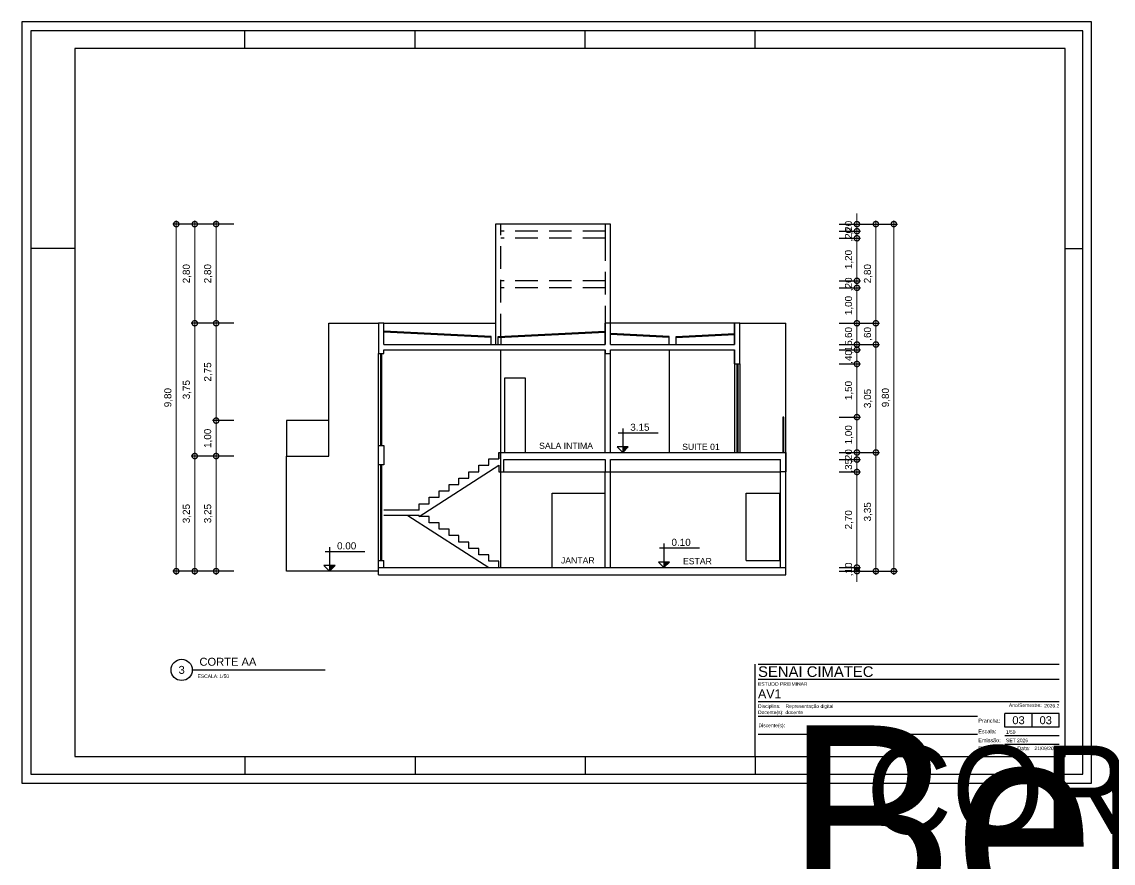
# Model space of a CAD drawing. Header units: metres. Extents: x -48 to 192, y -52 to 76.
# Drawn here: x 70.49 to 101.3, y 51.75 to 75.51 of the extents above; entities that cross this region are included whole.
import ezdxf
from ezdxf.enums import TextEntityAlignment as Align

# ---------------------------------------------------------------- set-up
doc = ezdxf.new("R2018")
doc.units = ezdxf.units.M
doc.header["$LTSCALE"] = 0.1
doc.linetypes.add('HIDDEN', pattern=[9.525, 6.35, -3.175])
doc.layers.add('0_MRG_AUX', color=7, linetype='Continuous', true_color=0xecbcd1, plot=False)
doc.layers.add('CAR_0', color=7, linetype='Continuous', true_color=0xff6b00, plot=False)
for name, color, linetype in [('ARQ_ALV CT', 5, 'Continuous'), ('ARQ_ALV VS', 2, 'Continuous'), ('ARQ_CONC CT', 6, 'Continuous'), ('ARQ_CONC VS', 2, 'Continuous'), ('ARQ_DIV', 3, 'Continuous'), ('ARQ_ESQ CT', 30, 'Continuous'), ('ARQ_ESQ VS', 2, 'Continuous'), ('ARQ_METAL CT', 2, 'Continuous'), ('ARQ_PROJ INF', 1, 'HIDDEN'), ('ARQ_TXT 01', 1, 'Continuous'), ('ARQ_VISTA 01', 1, 'Continuous'), ('CAR_LINHAS_CINZA', 8, 'Continuous'), ('CAR_LINHAS_DESTAQUE', 3, 'Continuous'), ('CAR_TEXTO_CINZA', 8, 'Continuous'), ('CAR_TEXTO_PRETO', 1, 'Continuous'), ('MRG_EXTERNA', 1, 'Continuous'), ('MRG_INTERNA', 2, 'Continuous'), ('SIMB_01', 1, 'Continuous'), ('SIMB_02', 2, 'Continuous'), ('SIMB_PREENCHIMENTO', 253, 'Continuous'), ('SIMB_TXT', 1, 'Continuous')]:
    doc.layers.add(name, color=color, linetype=linetype)
doc.layers.add('ARQ_COTA_AZUL', color=5, linetype='Continuous', lineweight=20, true_color=0x0000ff)
doc.styles.add('Annot_3.5mm', font='arial.ttf', dxfattribs={"height": 3.5})
doc.styles.add('Arial', font='arial.ttf')
doc.styles.add('cota', font='arial.ttf')
doc.styles.add('SIMB', font='arial.ttf')
doc.styles.get("Standard").update_dxf_attribs({"font": 'arial.ttf'})
doc.dimstyles.new('Info 01 - annot', dxfattribs={"dimtxt": 2, "dimasz": 3, "dimexe": 1, "dimexo": 1, "dimgap": 1, "dimtad": 1, "dimzin": 4, "dimtxsty": 'cota', "dimblk": 'DOTSMALL', "dimcen": 2, "dimdle": 1, "dimclrd": 256, "dimclre": 256, "dimclrt": 1, "dimazin": 2, "dimtfac": 0.09, "dimtix": 1, "dimtmove": 2, "dimatfit": 2, "dimfxl": 5, "dimfxlon": 1, "dimtolj": 1, "dimtzin": 4, "dimlwd": -1, "dimarcsym": 1})

# ---------------------------------------------------------------- blocks, each defined once
blk = doc.blocks.new('_DotSmall')
at = {"color": 0, "linetype": 'ByBlock', "const_width": 0.5}
blk.add_lwpolyline([(-0.0625, 0, 1), (0.0625, 0, 1)], format="xyb", close=True, dxfattribs=at)
blk = doc.blocks.new('*D210')
at = {"layer": 'ARQ_COTA_AZUL', "lineweight": -2, "transparency": 16777216}
for p, q in [((76.475, 63.252), (75.875, 63.252)), ((76.475, 60.002), (75.875, 60.002))]:
    blk.add_line(p, q, dxfattribs=at)
at = {"layer": 'ARQ_COTA_AZUL', "transparency": 16777216}
blk.add_line((75.975, 59.902), (75.975, 63.352), dxfattribs=at)
at = {"layer": 'ARQ_COTA_AZUL', "transparency": 16777216, "xscale": 0.3, "yscale": 0.3, "zscale": 0.3}
for p, rotation in [((75.975, 63.252), 90), ((75.975, 60.002), 270)]:
    blk.add_blockref('_DotSmall', p, dxfattribs=dict(at, rotation=rotation))
at = {"layer": 'ARQ_COTA_AZUL', "color": 1, "transparency": 16777216, "insert": (75.754, 61.627), "char_height": 0.2, "attachment_point": 5, "rotation": 90, "style": 'cota'}
blk.add_mtext('\\A1;3,25', dxfattribs=at)
blk = doc.blocks.new('*D211')
at = {"layer": 'ARQ_COTA_AZUL', "lineweight": -2, "transparency": 16777216}
for p, q in [((76.475, 64.252), (75.875, 64.252)), ((76.475, 63.252), (75.875, 63.252))]:
    blk.add_line(p, q, dxfattribs=at)
at = {"layer": 'ARQ_COTA_AZUL', "transparency": 16777216}
blk.add_line((75.975, 63.152), (75.975, 64.352), dxfattribs=at)
at = {"layer": 'ARQ_COTA_AZUL', "transparency": 16777216, "xscale": 0.3, "yscale": 0.3, "zscale": 0.3}
for p, rotation in [((75.975, 64.252), 90), ((75.975, 63.252), 270)]:
    blk.add_blockref('_DotSmall', p, dxfattribs=dict(at, rotation=rotation))
at = {"layer": 'ARQ_COTA_AZUL', "color": 1, "transparency": 16777216, "insert": (75.754, 63.752), "char_height": 0.2, "attachment_point": 5, "rotation": 90, "style": 'cota'}
blk.add_mtext('\\A1;1,00', dxfattribs=at)
blk = doc.blocks.new('*D212')
at = {"layer": 'ARQ_COTA_AZUL', "lineweight": -2, "transparency": 16777216}
for p, q in [((76.475, 67.002), (75.875, 67.002)), ((76.475, 64.252), (75.875, 64.252))]:
    blk.add_line(p, q, dxfattribs=at)
at = {"layer": 'ARQ_COTA_AZUL', "transparency": 16777216}
blk.add_line((75.975, 64.152), (75.975, 67.102), dxfattribs=at)
at = {"layer": 'ARQ_COTA_AZUL', "transparency": 16777216, "xscale": 0.3, "yscale": 0.3, "zscale": 0.3}
for p, rotation in [((75.975, 67.002), 90), ((75.975, 64.252), 270)]:
    blk.add_blockref('_DotSmall', p, dxfattribs=dict(at, rotation=rotation))
at = {"layer": 'ARQ_COTA_AZUL', "color": 1, "transparency": 16777216, "insert": (75.754, 65.627), "char_height": 0.2, "attachment_point": 5, "rotation": 90, "style": 'cota'}
blk.add_mtext('\\A1;2,75', dxfattribs=at)
blk = doc.blocks.new('*D213')
at = {"layer": 'ARQ_COTA_AZUL', "lineweight": -2, "transparency": 16777216}
for p, q in [((76.475, 69.802), (75.875, 69.802)), ((76.475, 67.002), (75.875, 67.002))]:
    blk.add_line(p, q, dxfattribs=at)
at = {"layer": 'ARQ_COTA_AZUL', "transparency": 16777216}
blk.add_line((75.975, 66.902), (75.975, 69.902), dxfattribs=at)
at = {"layer": 'ARQ_COTA_AZUL', "transparency": 16777216, "xscale": 0.3, "yscale": 0.3, "zscale": 0.3}
for p, rotation in [((75.975, 69.802), 90), ((75.975, 67.002), 270)]:
    blk.add_blockref('_DotSmall', p, dxfattribs=dict(at, rotation=rotation))
at = {"layer": 'ARQ_COTA_AZUL', "color": 1, "transparency": 16777216, "insert": (75.754, 68.402), "char_height": 0.2, "attachment_point": 5, "rotation": 90, "style": 'cota'}
blk.add_mtext('\\A1;2,80', dxfattribs=at)
blk = doc.blocks.new('*D214')
at = {"layer": 'ARQ_COTA_AZUL', "lineweight": -2, "transparency": 16777216}
for p, q in [((75.872, 63.252), (75.272, 63.252)), ((75.872, 60.002), (75.272, 60.002))]:
    blk.add_line(p, q, dxfattribs=at)
at = {"layer": 'ARQ_COTA_AZUL', "transparency": 16777216}
blk.add_line((75.372, 59.902), (75.372, 63.352), dxfattribs=at)
at = {"layer": 'ARQ_COTA_AZUL', "transparency": 16777216, "xscale": 0.3, "yscale": 0.3, "zscale": 0.3}
for p, rotation in [((75.372, 63.252), 90), ((75.372, 60.002), 270)]:
    blk.add_blockref('_DotSmall', p, dxfattribs=dict(at, rotation=rotation))
at = {"layer": 'ARQ_COTA_AZUL', "color": 1, "transparency": 16777216, "insert": (75.152, 61.627), "char_height": 0.2, "attachment_point": 5, "rotation": 90, "style": 'cota'}
blk.add_mtext('\\A1;3,25', dxfattribs=at)
blk = doc.blocks.new('*D215')
at = {"layer": 'ARQ_COTA_AZUL', "lineweight": -2, "transparency": 16777216}
for p, q in [((75.872, 67.002), (75.272, 67.002)), ((75.872, 63.252), (75.272, 63.252))]:
    blk.add_line(p, q, dxfattribs=at)
at = {"layer": 'ARQ_COTA_AZUL', "transparency": 16777216}
blk.add_line((75.372, 63.152), (75.372, 67.102), dxfattribs=at)
at = {"layer": 'ARQ_COTA_AZUL', "transparency": 16777216, "xscale": 0.3, "yscale": 0.3, "zscale": 0.3}
for p, rotation in [((75.372, 67.002), 90), ((75.372, 63.252), 270)]:
    blk.add_blockref('_DotSmall', p, dxfattribs=dict(at, rotation=rotation))
at = {"layer": 'ARQ_COTA_AZUL', "color": 1, "transparency": 16777216, "insert": (75.152, 65.127), "char_height": 0.2, "attachment_point": 5, "rotation": 90, "style": 'cota'}
blk.add_mtext('\\A1;3,75', dxfattribs=at)
blk = doc.blocks.new('*D216')
at = {"layer": 'ARQ_COTA_AZUL', "lineweight": -2, "transparency": 16777216}
for p, q in [((75.872, 69.802), (75.272, 69.802)), ((75.872, 67.002), (75.272, 67.002))]:
    blk.add_line(p, q, dxfattribs=at)
at = {"layer": 'ARQ_COTA_AZUL', "transparency": 16777216}
blk.add_line((75.372, 66.902), (75.372, 69.902), dxfattribs=at)
at = {"layer": 'ARQ_COTA_AZUL', "transparency": 16777216, "xscale": 0.3, "yscale": 0.3, "zscale": 0.3}
for p, rotation in [((75.372, 69.802), 90), ((75.372, 67.002), 270)]:
    blk.add_blockref('_DotSmall', p, dxfattribs=dict(at, rotation=rotation))
at = {"layer": 'ARQ_COTA_AZUL', "color": 1, "transparency": 16777216, "insert": (75.152, 68.402), "char_height": 0.2, "attachment_point": 5, "rotation": 90, "style": 'cota'}
blk.add_mtext('\\A1;2,80', dxfattribs=at)
blk = doc.blocks.new('*D217')
at = {"layer": 'ARQ_COTA_AZUL', "lineweight": -2, "transparency": 16777216}
for p, q in [((75.35, 69.802), (74.75, 69.802)), ((75.35, 60.002), (74.75, 60.002))]:
    blk.add_line(p, q, dxfattribs=at)
at = {"layer": 'ARQ_COTA_AZUL', "transparency": 16777216}
blk.add_line((74.85, 59.902), (74.85, 69.902), dxfattribs=at)
at = {"layer": 'ARQ_COTA_AZUL', "transparency": 16777216, "xscale": 0.3, "yscale": 0.3, "zscale": 0.3}
for p, rotation in [((74.85, 69.802), 90), ((74.85, 60.002), 270)]:
    blk.add_blockref('_DotSmall', p, dxfattribs=dict(at, rotation=rotation))
at = {"layer": 'ARQ_COTA_AZUL', "color": 1, "transparency": 16777216, "insert": (74.63, 64.902), "char_height": 0.2, "attachment_point": 5, "rotation": 90, "style": 'cota'}
blk.add_mtext('\\A1;9,80', dxfattribs=at)
blk = doc.blocks.new('*D218')
at = {"layer": 'ARQ_COTA_AZUL', "transparency": 16777216}
for p, q in [((94.064, 60.102), (94.064, 60.402)), ((94.064, 60.002), (94.064, 60.102)), ((94.064, 60.002), (94.064, 59.702))]:
    blk.add_line(p, q, dxfattribs=at)
at = {"layer": 'ARQ_COTA_AZUL', "lineweight": -2, "transparency": 16777216}
for p, q in [((93.564, 60.102), (94.164, 60.102)), ((93.564, 60.002), (94.164, 60.002))]:
    blk.add_line(p, q, dxfattribs=at)
at = {"layer": 'ARQ_COTA_AZUL', "transparency": 16777216, "xscale": 0.3, "yscale": 0.3, "zscale": 0.3}
for p, rotation in [((94.064, 60.102), 270), ((94.064, 60.002), 90)]:
    blk.add_blockref('_DotSmall', p, dxfattribs=dict(at, rotation=rotation))
at = {"layer": 'ARQ_COTA_AZUL', "color": 1, "transparency": 16777216, "insert": (93.844, 60.052), "char_height": 0.2, "attachment_point": 5, "rotation": 90, "style": 'cota'}
blk.add_mtext('\\A1;,10', dxfattribs=at)
blk = doc.blocks.new('*D219')
at = {"layer": 'ARQ_COTA_AZUL', "transparency": 16777216}
blk.add_line((94.064, 60.002), (94.064, 62.902), dxfattribs=at)
at = {"layer": 'ARQ_COTA_AZUL', "lineweight": -2, "transparency": 16777216}
for p, q in [((93.564, 62.802), (94.164, 62.802)), ((93.564, 60.102), (94.164, 60.102))]:
    blk.add_line(p, q, dxfattribs=at)
at = {"layer": 'ARQ_COTA_AZUL', "transparency": 16777216, "xscale": 0.3, "yscale": 0.3, "zscale": 0.3}
for p, rotation in [((94.064, 62.802), 90), ((94.064, 60.102), 270)]:
    blk.add_blockref('_DotSmall', p, dxfattribs=dict(at, rotation=rotation))
at = {"layer": 'ARQ_COTA_AZUL', "color": 1, "transparency": 16777216, "insert": (93.844, 61.452), "char_height": 0.2, "attachment_point": 5, "rotation": 90, "style": 'cota'}
blk.add_mtext('\\A1;2,70', dxfattribs=at)
blk = doc.blocks.new('*D220')
at = {"layer": 'ARQ_COTA_AZUL', "transparency": 16777216}
for p, q in [((94.064, 63.152), (94.064, 63.452)), ((94.064, 62.802), (94.064, 63.152)), ((94.064, 62.802), (94.064, 62.502))]:
    blk.add_line(p, q, dxfattribs=at)
at = {"layer": 'ARQ_COTA_AZUL', "lineweight": -2, "transparency": 16777216}
for p, q in [((93.564, 63.152), (94.164, 63.152)), ((93.564, 62.802), (94.164, 62.802))]:
    blk.add_line(p, q, dxfattribs=at)
at = {"layer": 'ARQ_COTA_AZUL', "transparency": 16777216, "xscale": 0.3, "yscale": 0.3, "zscale": 0.3}
for p, rotation in [((94.064, 63.152), 270), ((94.064, 62.802), 90)]:
    blk.add_blockref('_DotSmall', p, dxfattribs=dict(at, rotation=rotation))
at = {"layer": 'ARQ_COTA_AZUL', "color": 1, "transparency": 16777216, "insert": (93.844, 62.977), "char_height": 0.2, "attachment_point": 5, "rotation": 90, "style": 'cota'}
blk.add_mtext('\\A1;,35', dxfattribs=at)
blk = doc.blocks.new('*D221')
at = {"layer": 'ARQ_COTA_AZUL', "transparency": 16777216}
for p, q in [((94.064, 63.352), (94.064, 63.652)), ((94.064, 63.152), (94.064, 63.352)), ((94.064, 63.152), (94.064, 62.852))]:
    blk.add_line(p, q, dxfattribs=at)
at = {"layer": 'ARQ_COTA_AZUL', "lineweight": -2, "transparency": 16777216}
for p, q in [((93.564, 63.352), (94.164, 63.352)), ((93.564, 63.152), (94.164, 63.152))]:
    blk.add_line(p, q, dxfattribs=at)
at = {"layer": 'ARQ_COTA_AZUL', "transparency": 16777216, "xscale": 0.3, "yscale": 0.3, "zscale": 0.3}
for p, rotation in [((94.064, 63.352), 270), ((94.064, 63.152), 90)]:
    blk.add_blockref('_DotSmall', p, dxfattribs=dict(at, rotation=rotation))
at = {"layer": 'ARQ_COTA_AZUL', "color": 1, "transparency": 16777216, "insert": (93.844, 63.252), "char_height": 0.2, "attachment_point": 5, "rotation": 90, "style": 'cota'}
blk.add_mtext('\\A1;,20', dxfattribs=at)
blk = doc.blocks.new('*D222')
at = {"layer": 'ARQ_COTA_AZUL', "transparency": 16777216}
blk.add_line((94.064, 63.252), (94.064, 64.452), dxfattribs=at)
at = {"layer": 'ARQ_COTA_AZUL', "lineweight": -2, "transparency": 16777216}
for p, q in [((93.564, 64.352), (94.164, 64.352)), ((93.564, 63.352), (94.164, 63.352))]:
    blk.add_line(p, q, dxfattribs=at)
at = {"layer": 'ARQ_COTA_AZUL', "transparency": 16777216, "xscale": 0.3, "yscale": 0.3, "zscale": 0.3}
for p, rotation in [((94.064, 64.352), 90), ((94.064, 63.352), 270)]:
    blk.add_blockref('_DotSmall', p, dxfattribs=dict(at, rotation=rotation))
at = {"layer": 'ARQ_COTA_AZUL', "color": 1, "transparency": 16777216, "insert": (93.844, 63.852), "char_height": 0.2, "attachment_point": 5, "rotation": 90, "style": 'cota'}
blk.add_mtext('\\A1;1,00', dxfattribs=at)
blk = doc.blocks.new('*D223')
at = {"layer": 'ARQ_COTA_AZUL', "transparency": 16777216}
blk.add_line((94.064, 64.252), (94.064, 65.952), dxfattribs=at)
at = {"layer": 'ARQ_COTA_AZUL', "lineweight": -2, "transparency": 16777216}
for p, q in [((93.564, 65.852), (94.164, 65.852)), ((93.564, 64.352), (94.164, 64.352))]:
    blk.add_line(p, q, dxfattribs=at)
at = {"layer": 'ARQ_COTA_AZUL', "transparency": 16777216, "xscale": 0.3, "yscale": 0.3, "zscale": 0.3}
for p, rotation in [((94.064, 65.852), 90), ((94.064, 64.352), 270)]:
    blk.add_blockref('_DotSmall', p, dxfattribs=dict(at, rotation=rotation))
at = {"layer": 'ARQ_COTA_AZUL', "color": 1, "transparency": 16777216, "insert": (93.844, 65.102), "char_height": 0.2, "attachment_point": 5, "rotation": 90, "style": 'cota'}
blk.add_mtext('\\A1;1,50', dxfattribs=at)
blk = doc.blocks.new('*D224')
at = {"layer": 'ARQ_COTA_AZUL', "transparency": 16777216}
for p, q in [((94.064, 66.252), (94.064, 66.552)), ((94.064, 65.852), (94.064, 66.252)), ((94.064, 65.852), (94.064, 65.552))]:
    blk.add_line(p, q, dxfattribs=at)
at = {"layer": 'ARQ_COTA_AZUL', "lineweight": -2, "transparency": 16777216}
for p, q in [((93.564, 66.252), (94.164, 66.252)), ((93.564, 65.852), (94.164, 65.852))]:
    blk.add_line(p, q, dxfattribs=at)
at = {"layer": 'ARQ_COTA_AZUL', "transparency": 16777216, "xscale": 0.3, "yscale": 0.3, "zscale": 0.3}
for p, rotation in [((94.064, 66.252), 270), ((94.064, 65.852), 90)]:
    blk.add_blockref('_DotSmall', p, dxfattribs=dict(at, rotation=rotation))
at = {"layer": 'ARQ_COTA_AZUL', "color": 1, "transparency": 16777216, "insert": (93.844, 66.052), "char_height": 0.2, "attachment_point": 5, "rotation": 90, "style": 'cota'}
blk.add_mtext('\\A1;,40', dxfattribs=at)
blk = doc.blocks.new('*D225')
at = {"layer": 'ARQ_COTA_AZUL', "transparency": 16777216}
for p, q in [((94.064, 66.402), (94.064, 66.702)), ((94.064, 66.252), (94.064, 66.402)), ((94.064, 66.252), (94.064, 65.952))]:
    blk.add_line(p, q, dxfattribs=at)
at = {"layer": 'ARQ_COTA_AZUL', "lineweight": -2, "transparency": 16777216}
for p, q in [((93.564, 66.402), (94.164, 66.402)), ((93.564, 66.252), (94.164, 66.252))]:
    blk.add_line(p, q, dxfattribs=at)
at = {"layer": 'ARQ_COTA_AZUL', "transparency": 16777216, "xscale": 0.3, "yscale": 0.3, "zscale": 0.3}
for p, rotation in [((94.064, 66.402), 270), ((94.064, 66.252), 90)]:
    blk.add_blockref('_DotSmall', p, dxfattribs=dict(at, rotation=rotation))
at = {"layer": 'ARQ_COTA_AZUL', "color": 1, "transparency": 16777216, "insert": (93.844, 66.327), "char_height": 0.2, "attachment_point": 5, "rotation": 90, "style": 'cota'}
blk.add_mtext('\\A1;,15', dxfattribs=at)
blk = doc.blocks.new('*D226')
at = {"layer": 'ARQ_COTA_AZUL', "lineweight": -2, "transparency": 16777216}
for p, q in [((93.564, 67.002), (94.164, 67.002)), ((93.564, 66.402), (94.164, 66.402))]:
    blk.add_line(p, q, dxfattribs=at)
at = {"layer": 'ARQ_COTA_AZUL', "transparency": 16777216}
blk.add_line((94.064, 66.302), (94.064, 67.102), dxfattribs=at)
at = {"layer": 'ARQ_COTA_AZUL', "transparency": 16777216, "xscale": 0.3, "yscale": 0.3, "zscale": 0.3}
for p, rotation in [((94.064, 67.002), 90), ((94.064, 66.402), 270)]:
    blk.add_blockref('_DotSmall', p, dxfattribs=dict(at, rotation=rotation))
at = {"layer": 'ARQ_COTA_AZUL', "color": 1, "transparency": 16777216, "insert": (93.844, 66.702), "char_height": 0.2, "attachment_point": 5, "rotation": 90, "style": 'cota'}
blk.add_mtext('\\A1;,60', dxfattribs=at)
blk = doc.blocks.new('*D227')
at = {"layer": 'ARQ_COTA_AZUL', "transparency": 16777216}
blk.add_line((94.064, 66.902), (94.064, 68.102), dxfattribs=at)
at = {"layer": 'ARQ_COTA_AZUL', "lineweight": -2, "transparency": 16777216}
for p, q in [((93.564, 68.002), (94.164, 68.002)), ((93.564, 67.002), (94.164, 67.002))]:
    blk.add_line(p, q, dxfattribs=at)
at = {"layer": 'ARQ_COTA_AZUL', "transparency": 16777216, "xscale": 0.3, "yscale": 0.3, "zscale": 0.3}
for p, rotation in [((94.064, 68.002), 90), ((94.064, 67.002), 270)]:
    blk.add_blockref('_DotSmall', p, dxfattribs=dict(at, rotation=rotation))
at = {"layer": 'ARQ_COTA_AZUL', "color": 1, "transparency": 16777216, "insert": (93.844, 67.502), "char_height": 0.2, "attachment_point": 5, "rotation": 90, "style": 'cota'}
blk.add_mtext('\\A1;1,00', dxfattribs=at)
blk = doc.blocks.new('*D228')
at = {"layer": 'ARQ_COTA_AZUL', "transparency": 16777216}
for p, q in [((94.064, 68.202), (94.064, 68.502)), ((94.064, 68.002), (94.064, 68.202)), ((94.064, 68.002), (94.064, 67.702))]:
    blk.add_line(p, q, dxfattribs=at)
at = {"layer": 'ARQ_COTA_AZUL', "lineweight": -2, "transparency": 16777216}
for p, q in [((93.564, 68.202), (94.164, 68.202)), ((93.564, 68.002), (94.164, 68.002))]:
    blk.add_line(p, q, dxfattribs=at)
at = {"layer": 'ARQ_COTA_AZUL', "transparency": 16777216, "xscale": 0.3, "yscale": 0.3, "zscale": 0.3}
for p, rotation in [((94.064, 68.202), 270), ((94.064, 68.002), 90)]:
    blk.add_blockref('_DotSmall', p, dxfattribs=dict(at, rotation=rotation))
at = {"layer": 'ARQ_COTA_AZUL', "color": 1, "transparency": 16777216, "insert": (93.844, 68.102), "char_height": 0.2, "attachment_point": 5, "rotation": 90, "style": 'cota'}
blk.add_mtext('\\A1;,20', dxfattribs=at)
blk = doc.blocks.new('*D229')
at = {"layer": 'ARQ_COTA_AZUL', "lineweight": -2, "transparency": 16777216}
for p, q in [((93.564, 69.402), (94.164, 69.402)), ((93.564, 68.202), (94.164, 68.202))]:
    blk.add_line(p, q, dxfattribs=at)
at = {"layer": 'ARQ_COTA_AZUL', "transparency": 16777216}
blk.add_line((94.064, 68.102), (94.064, 69.502), dxfattribs=at)
at = {"layer": 'ARQ_COTA_AZUL', "transparency": 16777216, "xscale": 0.3, "yscale": 0.3, "zscale": 0.3}
for p, rotation in [((94.064, 69.402), 90), ((94.064, 68.202), 270)]:
    blk.add_blockref('_DotSmall', p, dxfattribs=dict(at, rotation=rotation))
at = {"layer": 'ARQ_COTA_AZUL', "color": 1, "transparency": 16777216, "insert": (93.844, 68.802), "char_height": 0.2, "attachment_point": 5, "rotation": 90, "style": 'cota'}
blk.add_mtext('\\A1;1,20', dxfattribs=at)
blk = doc.blocks.new('*D230')
at = {"layer": 'ARQ_COTA_AZUL', "transparency": 16777216}
for p, q in [((94.064, 69.602), (94.064, 69.902)), ((94.064, 69.402), (94.064, 69.602)), ((94.064, 69.402), (94.064, 69.102))]:
    blk.add_line(p, q, dxfattribs=at)
at = {"layer": 'ARQ_COTA_AZUL', "lineweight": -2, "transparency": 16777216}
for p, q in [((93.564, 69.602), (94.164, 69.602)), ((93.564, 69.402), (94.164, 69.402))]:
    blk.add_line(p, q, dxfattribs=at)
at = {"layer": 'ARQ_COTA_AZUL', "transparency": 16777216, "xscale": 0.3, "yscale": 0.3, "zscale": 0.3}
for p, rotation in [((94.064, 69.602), 270), ((94.064, 69.402), 90)]:
    blk.add_blockref('_DotSmall', p, dxfattribs=dict(at, rotation=rotation))
at = {"layer": 'ARQ_COTA_AZUL', "color": 1, "transparency": 16777216, "insert": (93.844, 69.502), "char_height": 0.2, "attachment_point": 5, "rotation": 90, "style": 'cota'}
blk.add_mtext('\\A1;,20', dxfattribs=at)
blk = doc.blocks.new('*D231')
at = {"layer": 'ARQ_COTA_AZUL', "transparency": 16777216}
for p, q in [((94.064, 69.802), (94.064, 70.102)), ((94.064, 69.602), (94.064, 69.802)), ((94.064, 69.602), (94.064, 69.302))]:
    blk.add_line(p, q, dxfattribs=at)
at = {"layer": 'ARQ_COTA_AZUL', "lineweight": -2, "transparency": 16777216}
for p, q in [((93.564, 69.802), (94.164, 69.802)), ((93.564, 69.602), (94.164, 69.602))]:
    blk.add_line(p, q, dxfattribs=at)
at = {"layer": 'ARQ_COTA_AZUL', "transparency": 16777216, "xscale": 0.3, "yscale": 0.3, "zscale": 0.3}
for p, rotation in [((94.064, 69.802), 270), ((94.064, 69.602), 90)]:
    blk.add_blockref('_DotSmall', p, dxfattribs=dict(at, rotation=rotation))
at = {"layer": 'ARQ_COTA_AZUL', "color": 1, "transparency": 16777216, "insert": (93.844, 69.702), "char_height": 0.2, "attachment_point": 5, "rotation": 90, "style": 'cota'}
blk.add_mtext('\\A1;,20', dxfattribs=at)
blk = doc.blocks.new('*D232')
at = {"layer": 'ARQ_COTA_AZUL', "lineweight": -2, "transparency": 16777216}
for p, q in [((94.099, 63.352), (94.699, 63.352)), ((94.099, 60.002), (94.699, 60.002))]:
    blk.add_line(p, q, dxfattribs=at)
at = {"layer": 'ARQ_COTA_AZUL', "transparency": 16777216}
blk.add_line((94.599, 59.902), (94.599, 63.452), dxfattribs=at)
at = {"layer": 'ARQ_COTA_AZUL', "transparency": 16777216, "xscale": 0.3, "yscale": 0.3, "zscale": 0.3}
for p, rotation in [((94.599, 63.352), 90), ((94.599, 60.002), 270)]:
    blk.add_blockref('_DotSmall', p, dxfattribs=dict(at, rotation=rotation))
at = {"layer": 'ARQ_COTA_AZUL', "color": 1, "transparency": 16777216, "insert": (94.379, 61.677), "char_height": 0.2, "attachment_point": 5, "rotation": 90, "style": 'cota'}
blk.add_mtext('\\A1;3,35', dxfattribs=at)
blk = doc.blocks.new('*D233')
at = {"layer": 'ARQ_COTA_AZUL', "lineweight": -2, "transparency": 16777216}
for p, q in [((94.099, 66.402), (94.699, 66.402)), ((94.099, 63.352), (94.699, 63.352))]:
    blk.add_line(p, q, dxfattribs=at)
at = {"layer": 'ARQ_COTA_AZUL', "transparency": 16777216}
blk.add_line((94.599, 63.252), (94.599, 66.502), dxfattribs=at)
at = {"layer": 'ARQ_COTA_AZUL', "transparency": 16777216, "xscale": 0.3, "yscale": 0.3, "zscale": 0.3}
for p, rotation in [((94.599, 66.402), 90), ((94.599, 63.352), 270)]:
    blk.add_blockref('_DotSmall', p, dxfattribs=dict(at, rotation=rotation))
at = {"layer": 'ARQ_COTA_AZUL', "color": 1, "transparency": 16777216, "insert": (94.379, 64.877), "char_height": 0.2, "attachment_point": 5, "rotation": 90, "style": 'cota'}
blk.add_mtext('\\A1;3,05', dxfattribs=at)
blk = doc.blocks.new('*D234')
at = {"layer": 'ARQ_COTA_AZUL', "lineweight": -2, "transparency": 16777216}
for p, q in [((94.099, 67.002), (94.699, 67.002)), ((94.099, 66.402), (94.699, 66.402))]:
    blk.add_line(p, q, dxfattribs=at)
at = {"layer": 'ARQ_COTA_AZUL', "transparency": 16777216}
blk.add_line((94.599, 66.302), (94.599, 67.102), dxfattribs=at)
at = {"layer": 'ARQ_COTA_AZUL', "transparency": 16777216, "xscale": 0.3, "yscale": 0.3, "zscale": 0.3}
for p, rotation in [((94.599, 67.002), 90), ((94.599, 66.402), 270)]:
    blk.add_blockref('_DotSmall', p, dxfattribs=dict(at, rotation=rotation))
at = {"layer": 'ARQ_COTA_AZUL', "color": 1, "transparency": 16777216, "insert": (94.379, 66.702), "char_height": 0.2, "attachment_point": 5, "rotation": 90, "style": 'cota'}
blk.add_mtext('\\A1;,60', dxfattribs=at)
blk = doc.blocks.new('*D235')
at = {"layer": 'ARQ_COTA_AZUL', "lineweight": -2, "transparency": 16777216}
for p, q in [((94.099, 69.802), (94.699, 69.802)), ((94.099, 67.002), (94.699, 67.002))]:
    blk.add_line(p, q, dxfattribs=at)
at = {"layer": 'ARQ_COTA_AZUL', "transparency": 16777216}
blk.add_line((94.599, 66.902), (94.599, 69.902), dxfattribs=at)
at = {"layer": 'ARQ_COTA_AZUL', "transparency": 16777216, "xscale": 0.3, "yscale": 0.3, "zscale": 0.3}
for p, rotation in [((94.599, 69.802), 90), ((94.599, 67.002), 270)]:
    blk.add_blockref('_DotSmall', p, dxfattribs=dict(at, rotation=rotation))
at = {"layer": 'ARQ_COTA_AZUL', "color": 1, "transparency": 16777216, "insert": (94.379, 68.402), "char_height": 0.2, "attachment_point": 5, "rotation": 90, "style": 'cota'}
blk.add_mtext('\\A1;2,80', dxfattribs=at)
blk = doc.blocks.new('*D236')
at = {"layer": 'ARQ_COTA_AZUL', "lineweight": -2, "transparency": 16777216}
for p, q in [((94.606, 69.802), (95.206, 69.802)), ((94.606, 60.002), (95.206, 60.002))]:
    blk.add_line(p, q, dxfattribs=at)
at = {"layer": 'ARQ_COTA_AZUL', "transparency": 16777216}
blk.add_line((95.106, 59.902), (95.106, 69.902), dxfattribs=at)
at = {"layer": 'ARQ_COTA_AZUL', "transparency": 16777216, "xscale": 0.3, "yscale": 0.3, "zscale": 0.3}
for p, rotation in [((95.106, 69.802), 90), ((95.106, 60.002), 270)]:
    blk.add_blockref('_DotSmall', p, dxfattribs=dict(at, rotation=rotation))
at = {"layer": 'ARQ_COTA_AZUL', "color": 1, "transparency": 16777216, "insert": (94.886, 64.902), "char_height": 0.2, "attachment_point": 5, "rotation": 90, "style": 'cota'}
blk.add_mtext('\\A1;9,80', dxfattribs=at)
blk = doc.blocks.new('nivel_CT_A_D')
at = {"layer": 'SIMB_PREENCHIMENTO', "transparency": 33554587}
h = blk.add_hatch(color=256, dxfattribs=at)
h.dxf.hatch_style = 1
h.paths.add_polyline_path([(1.56, 1.56), (0, 1.56), (0, 0)])
at = {"layer": 'SIMB_01'}
for p, q in [((0, 6.81), (0, 0)), ((-1.25, 5.56), (10, 5.56))]:
    blk.add_line(p, q, dxfattribs=at)
blk.add_lwpolyline([(-1.56, 1.56), (0, 0), (1.56, 1.56), (-1.56, 1.56)], dxfattribs=at)
at = {"layer": 'SIMB_TXT', "style": 'SIMB'}
blk.add_attdef('00,00', (2.12, 6.14), '', height=2, dxfattribs=at)
blk = doc.blocks.new('FORMATO_A2mmD')
at = {"layer": '0_MRG_AUX'}
blk.add_lwpolyline([(5, -5), (5, 425), (-599, 425), (-599, -5)], close=True, dxfattribs=at)
at = {"layer": 'MRG_EXTERNA'}
blk.add_lwpolyline([(0, 0), (0, 420), (-594, 420), (-594, 0)], close=True, dxfattribs=at)
at = {"layer": 'MRG_INTERNA'}
for p, q in [((-473, 410), (-473, 420)), ((-377, 410), (-377, 420)), ((-377, 410), (-377, 420)), ((-281, 410), (-281, 420)), ((-185, 410), (-185, 420)), ((-185, 410), (-185, 420)), ((-569, 297), (-594, 297)), ((-10, 297), (0, 297)), ((-473, 10), (-473, 0)), ((-377, 10), (-377, 0)), ((-377, 10), (-377, 0)), ((-281, 10), (-281, 0)), ((-185, 10), (-185, 0)), ((-185, 10), (-185, 0))]:
    blk.add_line(p, q, dxfattribs=at)
blk.add_lwpolyline([(-569, 410), (-569, 10), (-10, 10), (-10, 410)], close=True, dxfattribs=at)
blk = doc.blocks.new('carimbo')
at = {"layer": 'CAR_0'}
for p, q in [((-0.175, 0), (-0.175, 0.05225)), ((0, 0), (0, 0.05225)), ((-0.175, 0), (0, 0))]:
    blk.add_line(p, q, dxfattribs=at)
at = {"layer": 'CAR_LINHAS_CINZA'}
for p, q in [((-0.17336, 0.05225), (-0.00329, 0.05225)), ((-0.17336, 0.04375), (-0.00329, 0.04375)), ((-0.00329, 0.031), (-0.17336, 0.031)), ((-0.04936, 0.02275), (-0.17336, 0.02275)), ((-0.04936, 0.0125), (-0.17336, 0.0125))]:
    blk.add_line(p, q, dxfattribs=at)
at = {"layer": 'CAR_LINHAS_DESTAQUE'}
for p, q in [((-0.00329, 0.02443), (-0.03396, 0.02443)), ((-0.03396, 0.01665), (-0.03396, 0.02443)), ((-0.01862, 0.01665), (-0.01862, 0.02443)), ((-0.00329, 0.01665), (-0.00329, 0.02443)), ((-0.00329, 0.01665), (-0.03396, 0.01665))]:
    blk.add_line(p, q, dxfattribs=at)
at = {"layer": 'CAR_TEXTO_CINZA'}
for p, q in [((-0.00329, 0.01165), (-0.03396, 0.01165)), ((-0.00329, 0.00685), (-0.03396, 0.00685))]:
    blk.add_line(p, q, dxfattribs=at)
at = {"layer": 'CAR_TEXTO_CINZA', "style": 'Arial'}
for s, height, p in [('Disciplina:', 0.002, (-0.17336, 0.0275)), ('Docente(s):', 0.002, (-0.17336, 0.024)), ('Ano/Semestre:', 0.002, (-0.03171, 0.02803)), ('Prancha: ', 0.0022, (-0.049, 0.01921)), ('Escala:', 0.0022, (-0.049, 0.01315)), ('Emissão:', 0.0022, (-0.049, 0.00815)), ('Revisão: ', 0.0022, (-0.049, 0.00365)), ('Data:', 0.0022, (-0.02701, 0.00365))]:
    blk.add_text(s, height=height, dxfattribs=at).set_placement(p)
blk.add_text('Discente(s):', height=0.002, dxfattribs=at).set_placement((-0.17305, 0.01762), align=Align.MIDDLE_LEFT)
at = {"layer": 'CAR_TEXTO_CINZA', "style": 'Arial', "flags": 8}
blk.add_attdef('FASE', (-0.17336, 0.04), '', height=0.002, dxfattribs=at)
blk.add_attdef('A/S', text='', height=0.002, dxfattribs=at).set_placement((-0.00329, 0.02776), align=Align.RIGHT)
at = {"layer": 'CAR_TEXTO_PRETO', "lineweight": 30, "flags": 104}
blk.add_attdef('TITULO_01', text='', height=0.003, dxfattribs=at).set_placement((-0.11218, 0.00625), align=Align.MIDDLE_CENTER)
at = {"layer": 'CAR_TEXTO_PRETO', "linetype": 'Continuous', "style": 'Arial', "flags": 8}
for tag, p, height in [('IES-CURSO', (-0.17336, 0.045), 0.006), ('NOME', (-0.17336, 0.033), 0.005)]:
    blk.add_attdef(tag, p, '', height=height, dxfattribs=at)
at = {"layer": 'CAR_TEXTO_PRETO', "style": 'Arial', "flags": 8}
for tag, p in [('DOCENTE', (-0.15788, 0.024)), ('DISCIPLINA', (-0.15782, 0.0275)), ('DATAEMISSÃO', (-0.03335, 0.00815)), ('REVN', (-0.03563, 0.00379))]:
    blk.add_attdef(tag, p, '', height=0.002, dxfattribs=at)
at = {"layer": 'CAR_TEXTO_PRETO', "lineweight": 30, "flags": 104}
blk.add_attdef('DISCENTE', text='', height=0.002, dxfattribs=at).set_placement((-0.15757, 0.01762), align=Align.MIDDLE_LEFT)
at = {"layer": 'CAR_TEXTO_PRETO', "style": 'Arial', "flags": 8}
for tag, p in [('NUM', (-0.02629, 0.02054)), ('TOT', (-0.01095, 0.02054))]:
    blk.add_attdef(tag, text='', height=0.0045, dxfattribs=at).set_placement(p, align=Align.MIDDLE_CENTER)
at = {"layer": 'CAR_TEXTO_PRETO', "style": 'Arial'}
blk.add_attdef('ESCALA', (-0.03346, 0.01285), '', height=0.002, dxfattribs=at)
at = {"layer": 'CAR_TEXTO_PRETO', "style": 'Arial', "flags": 8}
blk.add_attdef('REVDATA', text='', height=0.002, dxfattribs=at).set_placement((-0.00337, 0.00365), align=Align.RIGHT)
blk = doc.blocks.new('TITULO')
at = {"layer": 'SIMB_02'}
blk.add_line((6, 0), (81, 0), dxfattribs=at)
blk.add_circle((0, 0), 6, dxfattribs=at)
at = {"layer": 'SIMB_TXT', "style": 'SIMB'}
blk.add_text('ESCALA:', height=2, dxfattribs=at).set_placement((8.94, -4.58))
blk.add_attdef('TITULO_DO_DESENHO', text='', height=4.5, dxfattribs=at).set_placement((10.02, 1), align=Align.BOTTOM_LEFT)
blk.add_attdef('NUM', text='', height=4.5, dxfattribs=at).set_placement((0, 0), align=Align.MIDDLE_CENTER)
blk.add_attdef('ESCALA', (21.3, -4.58), '', height=2, dxfattribs=at)

msp = doc.modelspace()

# ---------------------------------------------------------------- linework, layer by layer
at = {"layer": 'ARQ_ALV CT'}
for p, q in [((87.111, 66.402), (87.111, 69.802)), ((86.961, 66.402), (86.961, 67.002)), ((86.961, 63.352), (86.961, 66.252)), ((87.111, 63.352), (87.111, 66.252)), ((92.061, 60.102), (92.061, 63.352)), ((91.911, 60.102), (91.911, 63.152)), ((86.961, 60.102), (86.961, 62.802)), ((87.111, 60.102), (87.111, 62.802)), ((80.561, 60.102), (80.561, 60.302)), ((80.561, 60.102), (80.561, 60.302)), ((80.561, 60.302), (80.711, 60.302)), ((80.711, 60.102), (80.711, 60.302))]:
    msp.add_line(p, q, dxfattribs=at)
at = {"layer": 'ARQ_ALV VS'}
for p, q in [((86.961, 69.802), (83.861, 69.802)), ((83.861, 69.802), (83.861, 66.402)), ((87.111, 69.802), (86.961, 69.802)), ((87.111, 67.002), (87.111, 69.802)), ((79.161, 64.252), (79.161, 67.002)), ((79.161, 67.002), (80.561, 67.002)), ((80.711, 67.002), (83.861, 67.002)), ((90.611, 67.002), (87.111, 67.002)), ((90.761, 67.002), (92.061, 67.002)), ((92.061, 63.352), (92.061, 67.002)), ((84.711, 65.452), (84.111, 65.452)), ((84.111, 65.452), (84.111, 63.352)), ((84.711, 63.352), (84.711, 65.452)), ((79.161, 63.252), (79.161, 64.252)), ((77.961, 60.002), (77.961, 63.252)), ((77.961, 63.252), (79.161, 63.252)), ((85.461, 62.202), (86.961, 62.202)), ((85.461, 60.102), (85.461, 62.202))]:
    msp.add_line(p, q, dxfattribs=at)
at = {"layer": 'ARQ_CONC CT'}
for p, q in [((80.561, 67.002), (80.561, 66.402)), ((80.711, 67.002), (80.561, 67.002)), ((80.711, 66.402), (80.711, 67.002)), ((87.111, 67.002), (86.961, 67.002)), ((86.961, 67.002), (86.961, 66.402)), ((87.111, 66.402), (87.111, 67.002)), ((90.611, 66.402), (90.611, 67.002)), ((90.761, 67.002), (90.611, 67.002)), ((90.611, 67.002), (90.611, 66.402)), ((90.761, 65.852), (90.761, 67.002)), ((90.761, 65.852), (90.761, 67.002)), ((84.011, 66.606), (84.011, 66.636)), ((84.011, 66.636), (84.011, 66.606)), ((80.561, 66.402), (80.561, 66.252)), ((80.561, 66.252), (80.561, 66.152)), ((80.711, 66.402), (86.961, 66.402)), ((80.711, 66.252), (86.961, 66.252)), ((80.711, 66.152), (80.711, 66.252)), ((84.011, 63.352), (84.011, 66.252)), ((84.011, 60.102), (84.011, 66.252)), ((86.961, 66.252), (86.961, 66.152)), ((87.111, 66.402), (90.611, 66.402)), ((87.111, 66.252), (90.611, 66.252)), ((87.111, 66.152), (87.111, 66.252)), ((88.761, 66.252), (88.761, 63.352)), ((90.611, 65.852), (90.611, 66.252)), ((90.611, 66.252), (90.611, 65.852)), ((80.561, 66.152), (80.711, 66.152)), ((86.961, 66.152), (87.111, 66.152)), ((90.611, 65.852), (90.761, 65.852)), ((80.561, 63.552), (80.711, 63.554)), ((80.561, 63.002), (80.561, 63.552)), ((80.711, 63.554), (80.711, 63.002)), ((83.671, 62.991), (83.671, 63.171)), ((83.671, 63.171), (83.951, 63.171)), ((83.951, 63.171), (83.951, 63.352)), ((83.951, 63.352), (84.231, 63.352)), ((83.951, 63.352), (83.951, 63.171)), ((84.032, 63.352), (92.061, 63.352)), ((84.111, 63.352), (84.711, 63.352)), ((92.061, 63.352), (92.061, 62.802)), ((80.711, 63.002), (80.561, 63.002)), ((81.711, 61.548), (83.951, 62.993)), ((83.391, 62.81), (83.391, 62.991)), ((83.391, 62.991), (83.671, 62.991)), ((83.951, 62.993), (83.951, 62.802)), ((84.101, 63.152), (86.961, 63.152)), ((84.101, 62.802), (84.101, 63.152)), ((86.961, 63.152), (86.961, 62.802)), ((87.111, 63.152), (91.911, 63.152)), ((87.111, 62.802), (87.111, 63.152)), ((91.911, 62.802), (91.911, 63.152)), ((82.831, 62.449), (82.831, 62.63)), ((82.831, 62.63), (83.111, 62.63)), ((83.111, 62.63), (83.111, 62.81)), ((83.111, 62.81), (83.391, 62.81)), ((83.951, 62.802), (84.101, 62.802)), ((84.011, 60.102), (84.011, 62.802)), ((86.961, 62.802), (87.111, 62.802)), ((92.061, 62.802), (91.911, 62.802)), ((82.271, 62.088), (82.271, 62.268)), ((82.271, 62.268), (82.551, 62.268)), ((82.551, 62.268), (82.551, 62.449)), ((82.551, 62.449), (82.831, 62.449)), ((81.991, 61.907), (81.991, 62.088)), ((81.991, 62.088), (82.271, 62.088)), ((90.936, 62.202), (91.811, 62.202)), ((81.711, 61.727), (80.711, 61.727)), ((81.711, 61.727), (81.711, 61.907)), ((81.711, 61.907), (81.991, 61.907)), ((81.711, 61.577), (80.711, 61.577)), ((81.711, 61.546), (81.711, 61.577)), ((80.561, 60.102), (92.061, 60.102)), ((80.561, 59.902), (80.561, 60.102)), ((92.061, 59.902), (92.061, 60.102)), ((92.061, 60.002), (92.061, 60.102)), ((80.561, 60.002), (77.961, 60.002)), ((80.561, 59.902), (92.061, 59.902))]:
    msp.add_line(p, q, dxfattribs=at)
at = {"layer": 'ARQ_CONC VS'}
for p, q in [((92.001, 64.352), (91.971, 64.352)), ((91.971, 64.352), (91.971, 63.352)), ((92.001, 63.352), (92.001, 64.352)), ((90.936, 60.302), (90.936, 62.202)), ((91.886, 60.302), (91.886, 62.202)), ((81.387, 61.577), (83.674, 60.102)), ((81.991, 61.546), (81.711, 61.546)), ((81.991, 61.366), (81.991, 61.546)), ((82.271, 61.366), (81.991, 61.366)), ((82.271, 61.185), (82.271, 61.366)), ((82.551, 61.185), (82.271, 61.185)), ((82.551, 61.005), (82.551, 61.185)), ((82.831, 61.005), (82.551, 61.005)), ((82.831, 60.824), (82.831, 61.005)), ((83.111, 60.824), (82.831, 60.824)), ((83.111, 60.643), (83.111, 60.824)), ((83.391, 60.643), (83.111, 60.643)), ((83.391, 60.463), (83.391, 60.643)), ((83.671, 60.463), (83.391, 60.463)), ((83.671, 60.282), (83.671, 60.463)), ((83.951, 60.282), (83.671, 60.282)), ((83.951, 60.102), (83.951, 60.282))]:
    msp.add_line(p, q, dxfattribs=at)
at = {"layer": 'ARQ_DIV'}
for p, q in [((84.101, 62.802), (86.961, 62.802)), ((87.111, 62.802), (91.911, 62.802))]:
    msp.add_line(p, q, dxfattribs=at)
at = {"layer": 'ARQ_ESQ CT'}
for p, q in [((80.621, 63.552), (80.621, 66.152)), ((80.651, 63.554), (80.651, 66.152)), ((90.671, 65.852), (90.671, 63.352)), ((90.701, 65.852), (90.701, 63.352)), ((80.621, 60.302), (80.621, 63.002)), ((80.651, 60.302), (80.651, 63.002))]:
    msp.add_line(p, q, dxfattribs=at)
at = {"layer": 'ARQ_ESQ VS'}
for p, q in [((80.561, 63.552), (80.561, 66.152)), ((90.611, 65.852), (90.611, 63.352)), ((90.761, 65.852), (90.761, 63.352)), ((80.561, 60.302), (80.561, 63.002)), ((90.936, 62.202), (91.886, 62.202)), ((90.936, 60.302), (91.886, 60.302))]:
    msp.add_line(p, q, dxfattribs=at)
at = {"layer": 'ARQ_METAL CT'}
for p, q in [((83.736, 66.602), (80.711, 66.753)), ((83.736, 66.632), (80.713, 66.783)), ((83.736, 66.402), (83.736, 66.632)), ((83.936, 66.632), (86.96, 66.783)), ((83.936, 66.602), (86.961, 66.753)), ((83.936, 66.402), (83.936, 66.632)), ((88.761, 66.602), (87.111, 66.684)), ((88.761, 66.632), (87.113, 66.714)), ((88.761, 66.402), (88.761, 66.632)), ((88.961, 66.632), (90.61, 66.714)), ((88.961, 66.602), (90.611, 66.684)), ((88.961, 66.402), (88.961, 66.632))]:
    msp.add_line(p, q, dxfattribs=at)
at = {"layer": 'ARQ_PROJ INF'}
for p, q in [((84.011, 69.602), (84.011, 69.802)), ((86.961, 69.802), (86.961, 69.602)), ((86.961, 69.602), (84.011, 69.602)), ((84.011, 66.636), (84.011, 69.602)), ((86.961, 69.402), (84.011, 69.402)), ((86.961, 69.602), (86.961, 69.402)), ((86.961, 69.402), (86.961, 67.002)), ((86.961, 68.202), (84.011, 68.202)), ((86.961, 68.002), (84.011, 68.002)), ((84.011, 66.606), (84.011, 66.636)), ((84.011, 66.606), (84.011, 66.402))]:
    msp.add_line(p, q, dxfattribs=at)
at = {"layer": 'ARQ_VISTA 01'}
for p, q in [((79.161, 64.252), (77.961, 64.252)), ((77.961, 64.252), (77.961, 63.252))]:
    msp.add_line(p, q, dxfattribs=at)

# ---------------------------------------------------------------- block references
at = {"layer": 'ARQ_CONC VS', "xscale": 0.05, "yscale": 0.05, "zscale": 0.05}
msp.add_blockref('FORMATO_A2mmD', (100.44, 54.264), dxfattribs=at)
msp.add_blockref('TITULO', (75.003, 57.213), dxfattribs=at).add_auto_attribs({'TITULO_DO_DESENHO': 'CORTE AA', 'NUM': '3', 'ESCALA': '1/50'})
at = {"layer": 'ARQ_CONC VS'}
ref = msp.add_blockref('carimbo', (99.94, 54.764), dxfattribs=dict(at, xscale=50, yscale=50, zscale=50))
ref.add_attrib('FASE', 'ESTUDO PREIMINAR', (91.272, 56.764), dxfattribs={"layer": 'CAR_TEXTO_CINZA', "height": 0.1, "style": 'Arial'})
ref.add_attrib('NOME', 'AV1', (91.272, 56.414), dxfattribs={"layer": 'CAR_TEXTO_PRETO', "linetype": 'Continuous', "height": 0.25, "style": 'Arial'})
ref.add_attrib('DISCIPLINA', 'Representação digital', (92.049, 56.139), dxfattribs={"layer": 'CAR_TEXTO_PRETO', "height": 0.1, "style": 'Arial'})
ref.add_attrib('DOCENTE', 'docente', (92.046, 55.964), dxfattribs={"layer": 'CAR_TEXTO_PRETO', "height": 0.1, "style": 'Arial'})
lines = msp.add_mtext('CORTE AA', dxfattribs={"layer": 'CAR_TEXTO_PRETO', "insert": (94.331, 55.077), "char_height": 2.5, "attachment_point": 1})
ref.add_attrib('TITULO_01', '', (94.331, 55.077), dxfattribs={"flags": 104}).embed_mtext(lines)
ref.add_attrib('ESCALA', '1/50', (98.267, 55.407), dxfattribs={"layer": 'CAR_TEXTO_PRETO', "height": 0.1, "style": 'Arial'})
ref.add_attrib('DATAEMISSÃO', 'SET 2026', (98.273, 55.172), dxfattribs={"layer": 'CAR_TEXTO_PRETO', "height": 0.1, "style": 'Arial'})
ref.add_attrib('NUM', '03', dxfattribs={"layer": 'CAR_TEXTO_PRETO', "height": 0.225, "style": 'Arial'}).set_placement((98.626, 55.792), align=Align.MIDDLE_CENTER)
ref.add_attrib('TOT', '03', dxfattribs={"layer": 'CAR_TEXTO_PRETO', "height": 0.225, "style": 'Arial'}).set_placement((99.393, 55.792), align=Align.MIDDLE_CENTER)
ref.add_attrib('REVN', '00', (98.159, 54.954), dxfattribs={"layer": 'CAR_TEXTO_PRETO', "height": 0.1, "style": 'Arial'})
ref.add_attrib('REVDATA', '21/09/2026', dxfattribs={"layer": 'CAR_TEXTO_PRETO', "height": 0.1, "style": 'Arial'}).set_placement((99.772, 54.947), align=Align.RIGHT)
ref.add_attrib('IES-CURSO', 'SENAI CIMATEC', (91.272, 57.014), dxfattribs={"layer": 'CAR_TEXTO_PRETO', "linetype": 'Continuous', "height": 0.3, "style": 'Arial'})
ref.add_attrib('A/S', '2026.2', dxfattribs={"layer": 'CAR_TEXTO_CINZA', "height": 0.1, "style": 'Arial'}).set_placement((99.776, 56.152), align=Align.RIGHT)
lines = msp.add_mtext('Bernardo Linhares von Sohsten\\PBernardo Freitas Andrade', dxfattribs={"layer": 'CAR_TEXTO_PRETO', "insert": (92.062, 55.646), "char_height": 5.32824, "attachment_point": 1})
ref.add_attrib('DISCENTE', '', (92.062, 55.646), dxfattribs={"flags": 104}).embed_mtext(lines)
at = {"layer": 'ARQ_DIV', "xscale": 0.1, "yscale": 0.1, "zscale": 0.1}
for p, values in [((87.453, 63.352), {'00,00': '3.15'}), ((79.176, 60.002), {'00,00': '0.00'}), ((88.617, 60.102), {'00,00': '0.10'})]:
    msp.add_blockref('nivel_CT_A_D', p, dxfattribs=at).add_auto_attribs(values)

# ---------------------------------------------------------------- texts
at = {"layer": 'ARQ_TXT 01', "char_height": 0.175, "attachment_point": 1, "style": 'Annot_3.5mm'}
for s, insert, width in [('SALA INTIMA', (85.093, 63.63), 1.5812), ('SUITE 01', (89.131, 63.6), 1.40305), ('JANTAR', (85.709, 60.393), 1.40305), ('ESTAR', (89.154, 60.371), 1.40305)]:
    msp.add_mtext(s, dxfattribs=dict(at, insert=insert, width=width))

# ---------------------------------------------------------------- dimensions: what is measured, and where the dimension line sits
at = {"layer": 'ARQ_COTA_AZUL'}
for base, p1, p2, picture, middle in [((94.064, 69.802), (86.961, 69.602), (87.111, 69.802), '*D231', (93.844, 69.702)), ((74.85, 69.802), (77.961, 60.002), (83.861, 69.802), '*D217', (74.63, 64.902)), ((75.372, 69.802), (79.161, 67.002), (83.861, 69.802), '*D216', (75.152, 68.402)), ((75.975, 69.802), (79.161, 67.002), (83.861, 69.802), '*D213', (75.754, 68.402)), ((94.064, 69.602), (86.961, 69.402), (86.961, 69.602), '*D230', (93.844, 69.502)), ((94.599, 69.802), (90.611, 67.002), (87.111, 69.802), '*D235', (94.379, 68.402)), ((95.106, 69.802), (92.061, 60.002), (87.111, 69.802), '*D236', (94.886, 64.902)), ((94.064, 69.402), (86.961, 68.202), (86.961, 69.402), '*D229', (93.844, 68.802)), ((94.064, 68.202), (86.961, 68.002), (86.961, 68.202), '*D228', (93.844, 68.102)), ((94.064, 68.002), (90.611, 67.002), (86.961, 68.002), '*D227', (93.844, 67.502)), ((75.372, 67.002), (77.961, 63.252), (79.161, 67.002), '*D215', (75.152, 65.127)), ((75.975, 67.002), (77.961, 64.252), (79.161, 67.002), '*D212', (75.754, 65.627)), ((94.064, 67.002), (90.611, 66.402), (90.611, 67.002), '*D226', (93.844, 66.702)), ((94.599, 67.002), (90.611, 66.402), (90.611, 67.002), '*D234', (94.379, 66.702)), ((94.064, 66.402), (90.611, 66.252), (90.611, 66.402), '*D225', (93.844, 66.327)), ((94.064, 66.252), (90.761, 65.852), (90.611, 66.252), '*D224', (93.844, 66.052)), ((94.599, 66.402), (92.061, 63.352), (90.611, 66.402), '*D233', (94.379, 64.877)), ((94.064, 65.852), (92.001, 64.352), (90.761, 65.852), '*D223', (93.844, 65.102)), ((94.064, 64.352), (92.061, 63.352), (92.001, 64.352), '*D222', (93.844, 63.852)), ((75.975, 64.252), (77.961, 63.252), (77.961, 64.252), '*D211', (75.754, 63.752)), ((94.064, 63.352), (91.911, 63.152), (92.061, 63.352), '*D221', (93.844, 63.252)), ((75.372, 63.252), (77.961, 60.002), (77.961, 63.252), '*D214', (75.152, 61.627)), ((75.975, 63.252), (77.961, 60.002), (77.961, 63.252), '*D210', (75.754, 61.627)), ((94.064, 63.152), (92.061, 62.802), (91.911, 63.152), '*D220', (93.844, 62.977)), ((94.599, 63.352), (92.061, 60.002), (92.061, 63.352), '*D232', (94.379, 61.677)), ((94.064, 62.802), (92.061, 60.102), (92.061, 62.802), '*D219', (93.844, 61.452)), ((94.064, 60.102), (92.061, 60.002), (92.061, 60.102), '*D218', (93.844, 60.052))]:
    dim = msp.add_linear_dim(base=base, p1=p1, p2=p2, angle=90, dimstyle='Info 01 - annot', dxfattribs=at)
    dim.commit()
    dim.dimension.update_dxf_attribs({"geometry": picture, "text_midpoint": middle})

doc.saveas('drawing.dxf')
